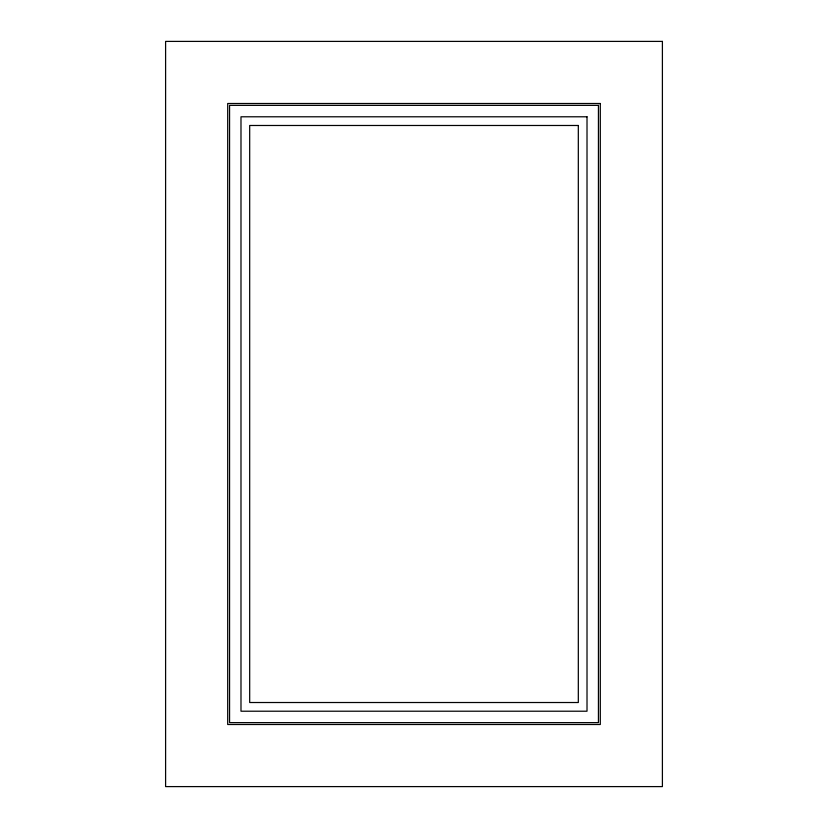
<?xml version="1.0" encoding="UTF-8"?>
<svg xmlns="http://www.w3.org/2000/svg" width="828" height="828" viewBox="0 0 828 828"><rect width="100%" height="100%" fill="white"/><g stroke="black" fill="none" stroke-linecap="round" stroke-linejoin="round"><path stroke-width="1.24" d="M662.4 41.4L165.6 41.4L165.6 786.6L662.4 786.6L662.4 41.4M600.3 103.5L227.7 103.5L227.7 724.5L600.3 724.5L600.3 103.5M598.437 105.363L229.563 105.363L229.563 722.637L598.437 722.637L598.437 105.363M587.011 116.789L240.989 116.789L240.989 711.211L587.011 711.211L587.011 116.789M578.317 125.483L249.683 125.483L249.683 702.517L578.317 702.517L578.317 125.483"/></g></svg>
